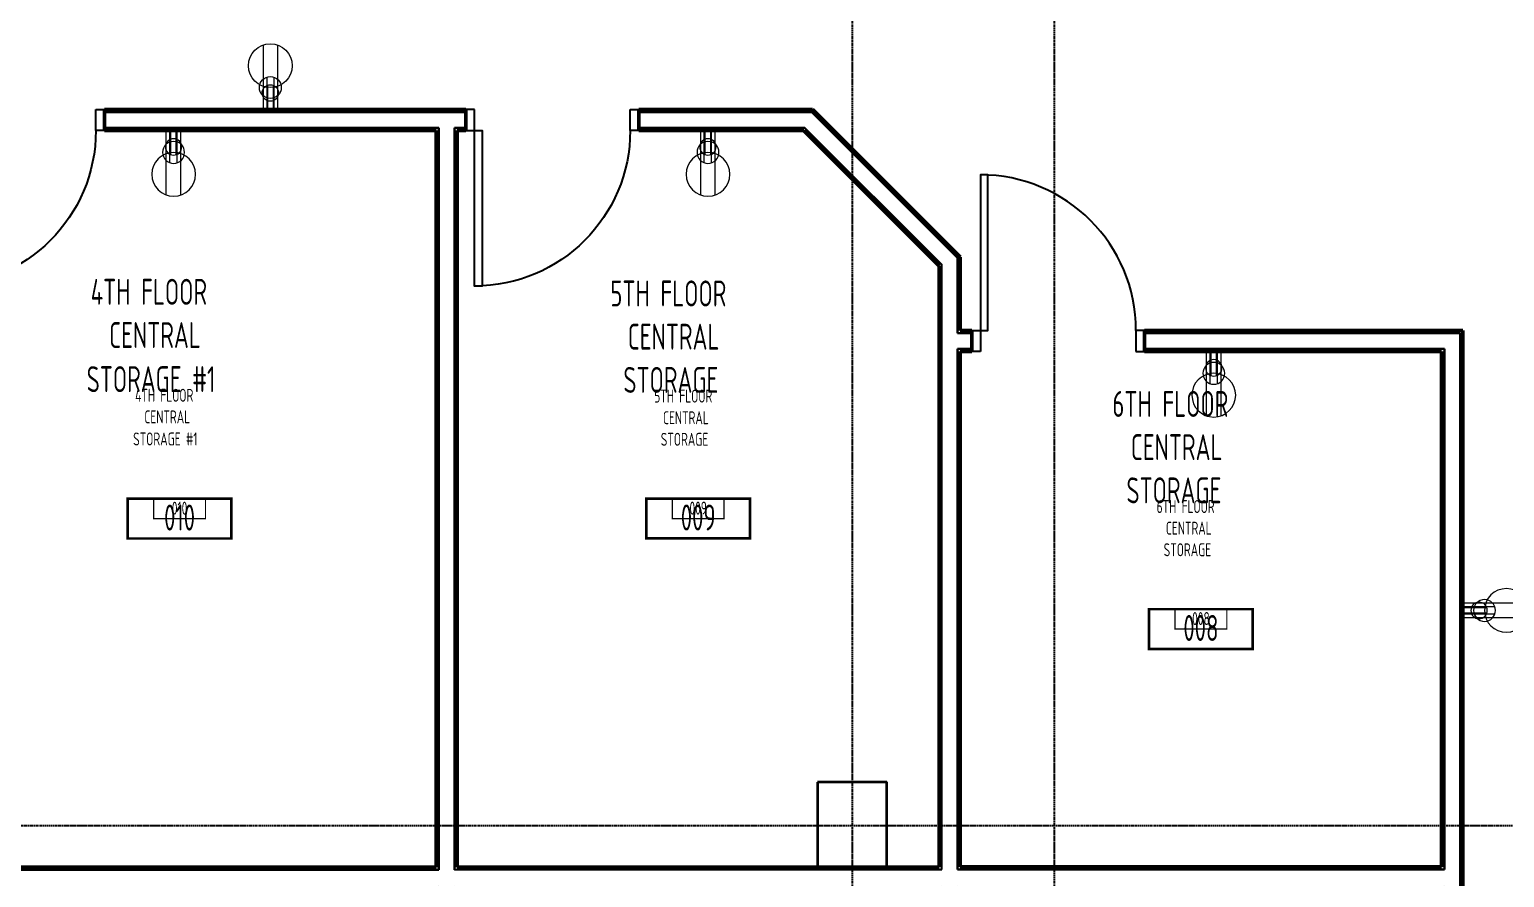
# Model space of a CAD drawing. Header units: inches. Extents: x 0 to 11244, y -13 to 5829.
# Drawn here: x 3841.2 to 4182.5, y 5329.5 to 5525.8 of the extents above; entities that cross this region are included whole.
import ezdxf
from ezdxf import colors
from ezdxf.entities.mleader import LeaderData, LeaderLine
from ezdxf.enums import TextEntityAlignment as Align
from ezdxf.math import Vec2, Vec3

# ---------------------------------------------------------------- set-up
doc = ezdxf.new("R2010")
doc.units = ezdxf.units.IN
doc.header["$LTSCALE"] = 0.375
doc.header["$MEASUREMENT"] = 0
doc.linetypes.add('DASHDOT', pattern=[1, 0.5, -0.25, 0, -0.25])
doc.linetypes.add('PHANTOM2', pattern=[1.25, 0.625, -0.125, 0.125, -0.125, 0.125, -0.125])
for name, color, linetype, lineweight in [('A-Area-Spce-Iden', 8, 'Continuous', 25), ('A-Area-Spce-Iden @ 32', 8, 'Continuous', 25), ('A-Area-Spce-Iden @ 64', 8, 'Continuous', 25), ('A-Wall', 3, 'Continuous', 50), ('E-Wall-Powr', 8, 'Continuous', 18), ('E-Wall-Powr @ 24', 8, 'Continuous', 18), ('E-Wall-Powr @ 32', 8, 'Continuous', 18), ('E-Wall-Powr @ 64', 8, 'Continuous', 18), ('S-Cols', 8, 'Continuous', 35)]:
    doc.layers.add(name, color=color, linetype=linetype, lineweight=lineweight)
for name, color, linetype in [('A-Col-Grid', 8, 'PHANTOM2'), ('A-Door', 8, 'Continuous'), ('G-ANNO-REFR-N', 8, 'Continuous'), ('S-NEW_COLUMN', 8, 'Continuous')]:
    doc.layers.add(name, color=color, linetype=linetype)
doc.styles.add("3-32'' Notes", font='ARIALN.TTF', dxfattribs={"height": 0.09375})
doc.styles.add('TPDE', font='architxt.shx', dxfattribs={"width": 0.75, "height": 0.09375})
doc.styles.add('TPDE Annotative', font='architxt.shx', dxfattribs={"width": 0.75, "height": 0.09375})
pattern_1 = [(360, (-3428.9355, -5710.221), (0.06, 6), [0.06, -6]), (10, (-3427.0155, -5710.101), (-0.9828006, 5.9192654), [0.06, -6]), (20, (-3428.0955, -5708.781), (-1.9957393, 5.658677), [0.06, -6]), (30, (-3426.7755, -5707.821), (-2.9480385, 5.2261524), [0.06, -6]), (40, (-3428.3355, -5707.461), (-3.810763, 4.634834), [0.06, -6]), (50, (-3427.8555, -5706.021), (-4.5576994, 3.9026883), [0.06, -6]), (60, (-3428.6955, -5704.941), (-5.1661524, 3.0519615), [0.06, -6]), (70, (-3426.7755, -5705.061), (-5.6176345, 2.1085024), [0.06, -6]), (80, (-3425.3355, -5704.821), (-5.8984276, 1.1009775), [0.06, -6]), (90, (-3424.6155, -5706.261), (-6, 0.06), [0.06, -6]), (100, (-3423.4155, -5706.381), (-5.9192654, -0.9828006), [0.06, -6]), (110, (-3423.4155, -5708.541), (-5.658677, -1.9957393), [0.06, -6]), (120, (-3424.4955, -5709.261), (-5.2261524, -2.9480385), [0.06, -6]), (130, (-3426.1755, -5708.901), (-4.634834, -3.810763), [0.06, -6]), (140, (-3425.0955, -5707.821), (-3.9026883, -4.5576994), [0.06, -6]), (150, (-3426.1755, -5706.741), (-3.0519615, -5.1661524), [0.06, -6]), (160, (-3423.6555, -5710.101), (-2.1085024, -5.6176345), [0.06, -6])]
pattern_2 = [(360, (-3428.9355, -5710.221), (0.06, 6), [0.06, -6]), (10, (-3427.0155, -5710.101), (-0.9828006, 5.9192654), [0.06, -6]), (20, (-3428.0955, -5708.781), (-1.9957393, 5.658677), [0.06, -6]), (30, (-3426.7755, -5707.821), (-2.9480385, 5.2261524), [0.06, -6]), (40, (-3428.3355, -5707.461), (-3.810763, 4.634834), [0.06, -6]), (50, (-3427.8555, -5706.021), (-4.5576994, 3.9026883), [0.06, -6]), (60, (-3428.6955, -5704.941), (-5.1661524, 3.0519615), [0.06, -6]), (70, (-3426.7755, -5705.061), (-5.6176345, 2.1085024), [0.06, -6]), (80, (-3425.3355, -5704.821), (-5.8984276, 1.1009775), [0.06, -6]), (90, (-3424.6155, -5706.261), (-6, 0.06), [0.06, -6]), (100, (-3423.4155, -5706.381), (-5.9192654, -0.9828006), [0.06, -6]), (110, (-3423.4155, -5708.541), (-5.658677, -1.9957393), [0.06, -6]), (120, (-3424.4955, -5709.261), (-5.2261524, -2.9480385), [0.06, -6]), (130, (-3426.1755, -5708.901), (-4.634834, -3.810763), [0.06, -6]), (140, (-3425.0955, -5707.821), (-3.9026883, -4.5576994), [0.06, -6]), (150, (-3426.1755, -5706.741), (-3.0519615, -5.1661524), [0.06, -6]), (160, (-3423.6555, -5710.101), (-2.1085024, -5.6176345), [0.06, -6])]
pattern_3 = [(360, (-3428.9355, -5710.221), (0.06, 6), [0.06, -6]), (10, (-3427.0155, -5710.101), (-0.9828006, 5.9192654), [0.06, -6]), (20, (-3428.0955, -5708.781), (-1.9957393, 5.658677), [0.06, -6]), (30, (-3426.7755, -5707.821), (-2.9480385, 5.2261524), [0.06, -6]), (40, (-3428.3355, -5707.461), (-3.810763, 4.634834), [0.06, -6]), (50, (-3427.8555, -5706.021), (-4.5576994, 3.9026883), [0.06, -6]), (60, (-3428.6955, -5704.941), (-5.1661524, 3.0519615), [0.06, -6]), (70, (-3426.7755, -5705.061), (-5.6176345, 2.1085024), [0.06, -6]), (80, (-3425.3355, -5704.821), (-5.8984276, 1.1009775), [0.06, -6]), (90, (-3424.6155, -5706.261), (-6, 0.06), [0.06, -6]), (100, (-3423.4155, -5706.381), (-5.9192654, -0.9828006), [0.06, -6]), (110, (-3423.4155, -5708.541), (-5.658677, -1.9957393), [0.06, -6]), (120, (-3424.4955, -5709.261), (-5.2261524, -2.9480385), [0.06, -6]), (130, (-3426.1755, -5708.901), (-4.634834, -3.810763), [0.06, -6]), (140, (-3425.0955, -5707.821), (-3.9026883, -4.5576994), [0.06, -6]), (150, (-3426.1755, -5706.741), (-3.0519615, -5.1661524), [0.06, -6]), (160, (-3423.6555, -5710.101), (-2.1085024, -5.6176345), [0.06, -6])]
pattern_4 = [(360, (-3428.9355, -5710.221), (0.06, 6), [0.06, -6]), (10, (-3427.0155, -5710.101), (-0.9828006, 5.9192654), [0.06, -6]), (20, (-3428.0955, -5708.781), (-1.9957393, 5.658677), [0.06, -6]), (30, (-3426.7755, -5707.821), (-2.9480385, 5.2261524), [0.06, -6]), (40, (-3428.3355, -5707.461), (-3.810763, 4.634834), [0.06, -6]), (50, (-3427.8555, -5706.021), (-4.5576994, 3.9026883), [0.06, -6]), (60, (-3428.6955, -5704.941), (-5.1661524, 3.0519615), [0.06, -6]), (70, (-3426.7755, -5705.061), (-5.6176345, 2.1085024), [0.06, -6]), (80, (-3425.3355, -5704.821), (-5.8984276, 1.1009775), [0.06, -6]), (90, (-3424.6155, -5706.261), (-6, 0.06), [0.06, -6]), (100, (-3423.4155, -5706.381), (-5.9192654, -0.9828006), [0.06, -6]), (110, (-3423.4155, -5708.541), (-5.658677, -1.9957393), [0.06, -6]), (120, (-3424.4955, -5709.261), (-5.2261524, -2.9480385), [0.06, -6]), (130, (-3426.1755, -5708.901), (-4.634834, -3.810763), [0.06, -6]), (140, (-3425.0955, -5707.821), (-3.9026883, -4.5576994), [0.06, -6]), (150, (-3426.1755, -5706.741), (-3.0519615, -5.1661524), [0.06, -6]), (160, (-3423.6555, -5710.101), (-2.1085024, -5.6176345), [0.06, -6])]
pattern_5 = [(360, (-3428.9355, -5710.221), (0.06, 6), [0.06, -6]), (10, (-3427.0155, -5710.101), (-0.9828006, 5.9192654), [0.06, -6]), (20, (-3428.0955, -5708.781), (-1.9957393, 5.658677), [0.06, -6]), (30, (-3426.7755, -5707.821), (-2.9480385, 5.2261524), [0.06, -6]), (40, (-3428.3355, -5707.461), (-3.810763, 4.634834), [0.06, -6]), (50, (-3427.8555, -5706.021), (-4.5576994, 3.9026883), [0.06, -6]), (60, (-3428.6955, -5704.941), (-5.1661524, 3.0519615), [0.06, -6]), (70, (-3426.7755, -5705.061), (-5.6176345, 2.1085024), [0.06, -6]), (80, (-3425.3355, -5704.821), (-5.8984276, 1.1009775), [0.06, -6]), (90, (-3424.6155, -5706.261), (-6, 0.06), [0.06, -6]), (100, (-3423.4155, -5706.381), (-5.9192654, -0.9828006), [0.06, -6]), (110, (-3423.4155, -5708.541), (-5.658677, -1.9957393), [0.06, -6]), (120, (-3424.4955, -5709.261), (-5.2261524, -2.9480385), [0.06, -6]), (130, (-3426.1755, -5708.901), (-4.634834, -3.810763), [0.06, -6]), (140, (-3425.0955, -5707.821), (-3.9026883, -4.5576994), [0.06, -6]), (150, (-3426.1755, -5706.741), (-3.0519615, -5.1661524), [0.06, -6]), (160, (-3423.6555, -5710.101), (-2.1085024, -5.6176345), [0.06, -6])]

# ---------------------------------------------------------------- blocks, each defined once
blk = doc.blocks.new('*U436')
at = {"linetype": 'ByBlock', "lineweight": -2}
for p, q in [((0.2328, 0.0263), (0, 0.0263)), ((0.2328, -0.0263), (0, -0.0263))]:
    blk.add_line(p, q, dxfattribs=at)
blk.add_circle((0.1582, 0), 0.0791, dxfattribs=at)
at = {"linetype": 'ByBlock', "lineweight": -2, "style": 'TPDE', "width": 0.75}
blk.add_attdef('TYPE', (0.2901, 0.0453), '', height=0.0938, dxfattribs=at)
blk = doc.blocks.new('*U483')
at = {"layer": 'E-Wall-Powr @ 24', "xscale": -24, "yscale": 24, "zscale": 24, "rotation": 180}
blk.add_blockref('*U436', (4172.81, 5391.35), dxfattribs=at)
at = {"layer": 'E-Wall-Powr @ 32', "xscale": -32, "yscale": 32, "zscale": 32, "rotation": 180}
blk.add_blockref('*U436', (4172.81, 5391.35), dxfattribs=at)
at = {"layer": 'E-Wall-Powr @ 64', "xscale": -64, "yscale": 64, "zscale": 64, "rotation": 180}
blk.add_blockref('*U436', (4172.81, 5391.35), dxfattribs=at)
blk = doc.blocks.new('*U484')
at = {"layer": 'E-Wall-Powr @ 24', "xscale": 24, "yscale": 24, "zscale": 24, "rotation": 90}
blk.add_blockref('*U436', (3896.92, 5507.29), dxfattribs=at)
at = {"layer": 'E-Wall-Powr @ 32', "xscale": 32, "yscale": 32, "zscale": 32, "rotation": 90}
blk.add_blockref('*U436', (3896.92, 5507.29), dxfattribs=at)
at = {"layer": 'E-Wall-Powr @ 64', "xscale": 64, "yscale": 64, "zscale": 64, "rotation": 90}
blk.add_blockref('*U436', (3896.92, 5507.29), dxfattribs=at)
blk = doc.blocks.new('*U487')
at = {"layer": 'E-Wall-Powr @ 24', "xscale": -24, "yscale": 24, "zscale": 24, "rotation": 90}
blk.add_blockref('*U436', (3874.54, 5502.41), dxfattribs=at)
at = {"layer": 'E-Wall-Powr @ 32', "xscale": -32, "yscale": 32, "zscale": 32, "rotation": 90}
blk.add_blockref('*U436', (3874.54, 5502.41), dxfattribs=at)
at = {"layer": 'E-Wall-Powr @ 64', "xscale": -64, "yscale": 64, "zscale": 64, "rotation": 90}
blk.add_blockref('*U436', (3874.54, 5502.41), dxfattribs=at)
blk = doc.blocks.new('*U488')
at = {"layer": 'E-Wall-Powr @ 24', "xscale": -24, "yscale": 24, "zscale": 24, "rotation": 90}
blk.add_blockref('*U436', (3998.18, 5502.41), dxfattribs=at)
at = {"layer": 'E-Wall-Powr @ 32', "xscale": -32, "yscale": 32, "zscale": 32, "rotation": 90}
blk.add_blockref('*U436', (3998.18, 5502.41), dxfattribs=at)
at = {"layer": 'E-Wall-Powr @ 64', "xscale": -64, "yscale": 64, "zscale": 64, "rotation": 90}
blk.add_blockref('*U436', (3998.18, 5502.41), dxfattribs=at)
blk = doc.blocks.new('*U491')
at = {"layer": 'E-Wall-Powr @ 24', "xscale": -24, "yscale": 24, "zscale": 24, "rotation": 90}
blk.add_blockref('*U436', (4115.22, 5451.29), dxfattribs=at)
at = {"layer": 'E-Wall-Powr @ 32', "xscale": -32, "yscale": 32, "zscale": 32, "rotation": 90}
blk.add_blockref('*U436', (4115.22, 5451.29), dxfattribs=at)
at = {"layer": 'E-Wall-Powr @ 64', "xscale": -64, "yscale": 64, "zscale": 64, "rotation": 90}
blk.add_blockref('*U436', (4115.22, 5451.29), dxfattribs=at)
blk = doc.blocks.new('T23120-00_Cellar PS Layout')
at = {"layer": 'E-Wall-Powr', "linetype": 'DASHDOT'}
for name in ['*U484', '*U487', '*U488', '*U491', '*U483']:
    blk.add_blockref(name, (0, 0), dxfattribs=at)
blk = doc.blocks.new('TPDE_Room_Smart_Tag_Basic_P')
at = {"const_width": 0.1}
blk.add_lwpolyline([(-2, -1.531), (2, -1.531), (2, 0), (-2, 0)], close=True, dxfattribs=at)
at = {"linetype": 'ByBlock', "lineweight": -2, "style": 'TPDE', "width": 0.75}
blk.add_attdef('TPDE_ROOM_INFO_OBJECTS:ROOMNAME_001', (-3.685, 0.3), '', height=1, dxfattribs=at)
blk.add_attdef('TPDE_ROOM_INFO_OBJECTS:ROOMNUMBER', text='', height=1, dxfattribs=at).set_placement((0, -1.225), align=Align.CENTER)
blk = doc.blocks.new('*U520')
at = {"layer": 'A-Area-Spce-Iden @ 32', "color": 8, "linetype": 'Continuous', "lineweight": 25}
ref = blk.add_blockref('TPDE_Room_Smart_Tag_Basic_P', (683.06, -318.7), dxfattribs=dict(at, xscale=3, yscale=3, zscale=3))
ref.add_attrib('TPDE_ROOM_INFO_OBJECTS:ROOMNAME_001', '6TH FLOOR', (672.82, -296.45), dxfattribs={"layer": '0', "linetype": 'ByBlock', "lineweight": -2, "height": 3, "style": 'TPDE Annotative', "width": 0.75})
ref.add_attrib('TPDE_ROOM_INFO_OBJECTS:ROOMNUMBER', '008', dxfattribs={"layer": '0', "linetype": 'ByBlock', "lineweight": -2, "height": 3, "style": 'TPDE Annotative', "width": 0.75}).set_placement((683.06, -322.37), align=Align.CENTER)
ref.add_attrib('TPDE_ROOM_INFO_OBJECTS:ROOMNAME_002', 'CENTRAL', (674.96, -301.45), dxfattribs={"layer": '0', "linetype": 'ByBlock', "lineweight": -2, "height": 3, "style": 'TPDE Annotative', "width": 0.75})
ref.add_attrib('TPDE_ROOM_INFO_OBJECTS:ROOMNAME_003', 'STORAGE', (674.45, -306.45), dxfattribs={"layer": '0', "linetype": 'ByBlock', "lineweight": -2, "height": 3, "style": 'TPDE Annotative', "width": 0.75})
at = {"layer": 'A-Area-Spce-Iden @ 64', "color": 8, "linetype": 'Continuous', "lineweight": 25}
ref = blk.add_blockref('TPDE_Room_Smart_Tag_Basic_P', (683.06, -318.7), dxfattribs=dict(at, xscale=6, yscale=6, zscale=6))
ref.add_attrib('TPDE_ROOM_INFO_OBJECTS:ROOMNAME_001', '6TH FLOOR', (662.58, -274.2), dxfattribs={"layer": '0', "linetype": 'ByBlock', "lineweight": -2, "height": 6, "style": 'TPDE Annotative', "width": 0.75})
ref.add_attrib('TPDE_ROOM_INFO_OBJECTS:ROOMNUMBER', '008', dxfattribs={"layer": '0', "linetype": 'ByBlock', "lineweight": -2, "height": 6, "style": 'TPDE Annotative', "width": 0.75}).set_placement((683.06, -326.05), align=Align.CENTER)
ref.add_attrib('TPDE_ROOM_INFO_OBJECTS:ROOMNAME_002', 'CENTRAL', (666.85, -284.2), dxfattribs={"layer": '0', "linetype": 'ByBlock', "lineweight": -2, "height": 6, "style": 'TPDE Annotative', "width": 0.75})
ref.add_attrib('TPDE_ROOM_INFO_OBJECTS:ROOMNAME_003', 'STORAGE', (665.84, -294.2), dxfattribs={"layer": '0', "linetype": 'ByBlock', "lineweight": -2, "height": 6, "style": 'TPDE Annotative', "width": 0.75})
blk = doc.blocks.new('*U521')
at = {"layer": 'A-Area-Spce-Iden @ 32', "color": 8, "linetype": 'Continuous', "lineweight": 25}
ref = blk.add_blockref('TPDE_Room_Smart_Tag_Basic_P', (566.74, -293.13), dxfattribs=dict(at, xscale=3, yscale=3, zscale=3))
ref.add_attrib('TPDE_ROOM_INFO_OBJECTS:ROOMNAME_001', '5TH FLOOR', (556.58, -270.89), dxfattribs={"layer": '0', "linetype": 'ByBlock', "lineweight": -2, "height": 3, "style": 'TPDE Annotative', "width": 0.75})
ref.add_attrib('TPDE_ROOM_INFO_OBJECTS:ROOMNUMBER', '009', dxfattribs={"layer": '0', "linetype": 'ByBlock', "lineweight": -2, "height": 3, "style": 'TPDE Annotative', "width": 0.75}).set_placement((566.74, -296.81), align=Align.CENTER)
ref.add_attrib('TPDE_ROOM_INFO_OBJECTS:ROOMNAME_002', 'CENTRAL', (558.6, -275.89), dxfattribs={"layer": '0', "linetype": 'ByBlock', "lineweight": -2, "height": 3, "style": 'TPDE Annotative', "width": 0.75})
ref.add_attrib('TPDE_ROOM_INFO_OBJECTS:ROOMNAME_003', 'STORAGE', (558.09, -280.89), dxfattribs={"layer": '0', "linetype": 'ByBlock', "lineweight": -2, "height": 3, "style": 'TPDE Annotative', "width": 0.75})
at = {"layer": 'A-Area-Spce-Iden @ 64', "color": 8, "linetype": 'Continuous', "lineweight": 25}
ref = blk.add_blockref('TPDE_Room_Smart_Tag_Basic_P', (566.74, -293.13), dxfattribs=dict(at, xscale=6, yscale=6, zscale=6))
ref.add_attrib('TPDE_ROOM_INFO_OBJECTS:ROOMNAME_001', '5TH FLOOR', (546.42, -248.64), dxfattribs={"layer": '0', "linetype": 'ByBlock', "lineweight": -2, "height": 6, "style": 'TPDE Annotative', "width": 0.75})
ref.add_attrib('TPDE_ROOM_INFO_OBJECTS:ROOMNUMBER', '009', dxfattribs={"layer": '0', "linetype": 'ByBlock', "lineweight": -2, "height": 6, "style": 'TPDE Annotative', "width": 0.75}).set_placement((566.74, -300.48), align=Align.CENTER)
ref.add_attrib('TPDE_ROOM_INFO_OBJECTS:ROOMNAME_002', 'CENTRAL', (550.45, -258.64), dxfattribs={"layer": '0', "linetype": 'ByBlock', "lineweight": -2, "height": 6, "style": 'TPDE Annotative', "width": 0.75})
ref.add_attrib('TPDE_ROOM_INFO_OBJECTS:ROOMNAME_003', 'STORAGE', (549.44, -268.64), dxfattribs={"layer": '0', "linetype": 'ByBlock', "lineweight": -2, "height": 6, "style": 'TPDE Annotative', "width": 0.75})
blk = doc.blocks.new('*U522')
at = {"layer": 'A-Area-Spce-Iden @ 32', "color": 8, "linetype": 'Continuous', "lineweight": 25}
ref = blk.add_blockref('TPDE_Room_Smart_Tag_Basic_P', (446.74, -293.15), dxfattribs=dict(at, xscale=3, yscale=3, zscale=3))
ref.add_attrib('TPDE_ROOM_INFO_OBJECTS:ROOMNAME_001', '4TH FLOOR', (436.46, -270.7), dxfattribs={"layer": '0', "linetype": 'ByBlock', "lineweight": -2, "height": 3, "style": 'TPDE Annotative', "width": 0.75})
ref.add_attrib('TPDE_ROOM_INFO_OBJECTS:ROOMNUMBER', '010', dxfattribs={"layer": '0', "linetype": 'ByBlock', "lineweight": -2, "height": 3, "style": 'TPDE Annotative', "width": 0.75}).set_placement((446.74, -296.82), align=Align.CENTER)
ref.add_attrib('TPDE_ROOM_INFO_OBJECTS:ROOMNAME_002', 'CENTRAL', (438.6, -275.7), dxfattribs={"layer": '0', "linetype": 'ByBlock', "lineweight": -2, "height": 3, "style": 'TPDE Annotative', "width": 0.75})
ref.add_attrib('TPDE_ROOM_INFO_OBJECTS:ROOMNAME_003', 'STORAGE #1', (436, -280.81), dxfattribs={"layer": '0', "linetype": 'ByBlock', "lineweight": -2, "height": 3, "style": 'TPDE Annotative', "width": 0.75})
at = {"layer": 'A-Area-Spce-Iden @ 64', "color": 8, "linetype": 'Continuous', "lineweight": 25}
ref = blk.add_blockref('TPDE_Room_Smart_Tag_Basic_P', (446.74, -293.15), dxfattribs=dict(at, xscale=6, yscale=6, zscale=6))
ref.add_attrib('TPDE_ROOM_INFO_OBJECTS:ROOMNAME_001', '4TH FLOOR', (426.18, -248.26), dxfattribs={"layer": '0', "linetype": 'ByBlock', "lineweight": -2, "height": 6, "style": 'TPDE Annotative', "width": 0.75})
ref.add_attrib('TPDE_ROOM_INFO_OBJECTS:ROOMNUMBER', '010', dxfattribs={"layer": '0', "linetype": 'ByBlock', "lineweight": -2, "height": 6, "style": 'TPDE Annotative', "width": 0.75}).set_placement((446.74, -300.5), align=Align.CENTER)
ref.add_attrib('TPDE_ROOM_INFO_OBJECTS:ROOMNAME_002', 'CENTRAL', (430.45, -258.26), dxfattribs={"layer": '0', "linetype": 'ByBlock', "lineweight": -2, "height": 6, "style": 'TPDE Annotative', "width": 0.75})
ref.add_attrib('TPDE_ROOM_INFO_OBJECTS:ROOMNAME_003', 'STORAGE #1', (425.25, -268.47), dxfattribs={"layer": '0', "linetype": 'ByBlock', "lineweight": -2, "height": 6, "style": 'TPDE Annotative', "width": 0.75})
blk = doc.blocks.new('A$C7a236a31')
at = {"layer": 'A-Wall', "linetype": 'Continuous', "lineweight": 18}
h = blk.add_hatch(dxfattribs=at)
h.set_pattern_fill('GENERAL_TEXTURE', color=8, scale=6, style=0, pattern_type=2)
h.set_pattern_definition(pattern_1)
h.paths.add_polyline_path([(592.94, -203.68), (593.2, -203.05), (553, -203.05), (553, -203.68)], flags=0)
h.paths.add_polyline_path([(513, -203.68), (513, -203.05), (506.13, -203.05), (506.13, -203.68)], flags=0)
h.paths.add_polyline_path([(506.13, -203.05), (429.36, -203.05), (429.36, -203.68), (506.13, -203.68)], flags=0)
h.paths.add_polyline_path([(389.36, -203.68), (389.36, -203.05), (382.49, -203.05), (383.11, -203.68)], flags=0)
h = blk.add_hatch(dxfattribs=at)
h.set_pattern_fill('GENERAL_TEXTURE', color=8, scale=6, style=0, pattern_type=2)
h.set_pattern_definition(pattern_5)
h.paths.add_polyline_path([(626.74, -237.47), (627.36, -237.21), (593.2, -203.05), (592.94, -203.68)], flags=0)
h = blk.add_hatch(dxfattribs=at)
h.set_pattern_fill('GENERAL_TEXTURE', color=8, scale=6, style=0, pattern_type=2)
h.set_pattern_definition(pattern_1)
h.paths.add_polyline_path([(591.18, -207.93), (591.44, -207.3), (553, -207.3), (553, -207.93)], flags=0)
h.paths.add_polyline_path([(513, -207.93), (513, -207.3), (510.38, -207.3), (511, -207.93)], flags=0)
h.paths.add_polyline_path([(506.13, -207.93), (506.75, -207.3), (429.36, -207.3), (429.36, -207.93)], flags=0)
h.paths.add_polyline_path([(389.36, -207.93), (389.36, -207.3), (386.74, -207.3), (387.36, -207.93)], flags=0)
h = blk.add_hatch(dxfattribs=at)
h.set_pattern_fill('GENERAL_TEXTURE', color=8, scale=6, style=0, pattern_type=2)
h.set_pattern_definition(pattern_3)
h.paths.add_polyline_path([(506.13, -562.85), (506.75, -563.47), (506.75, -382.62), (506.13, -383.24)], flags=0)
h.paths.add_polyline_path([(506.13, -378.37), (506.75, -378.99), (506.75, -207.3), (506.13, -207.93)], flags=0)
h = blk.add_hatch(dxfattribs=at)
h.set_pattern_fill('GENERAL_TEXTURE', color=8, scale=6, style=0, pattern_type=2)
h.set_pattern_definition(pattern_3)
h.paths.add_polyline_path([(511, -562.85), (511, -383.24), (510.38, -382.62), (510.38, -563.47)], flags=0)
h.paths.add_polyline_path([(511, -378.37), (511, -207.93), (510.38, -207.3), (510.38, -378.99)], flags=0)
h = blk.add_hatch(dxfattribs=at)
h.set_pattern_fill('GENERAL_TEXTURE', color=8, scale=6, style=0, pattern_type=2)
h.set_pattern_definition(pattern_5)
h.paths.add_polyline_path([(622.49, -239.23), (623.11, -238.97), (591.44, -207.3), (591.18, -207.93)], flags=0)
h = blk.add_hatch(dxfattribs=at)
h.set_pattern_fill('GENERAL_TEXTURE', color=8, scale=6, style=0, pattern_type=2)
h.set_pattern_definition(pattern_4)
h.paths.add_polyline_path([(627.36, -562.85), (627.36, -383.21), (626.74, -382.59), (626.74, -563.47)], flags=0)
h.paths.add_polyline_path([(627.36, -378.34), (627.36, -259.06), (626.74, -258.43), (626.74, -378.96)], flags=0)
h.paths.add_polyline_path([(627.36, -254.18), (627.36, -237.21), (626.74, -237.47), (626.74, -254.81)], flags=0)
h = blk.add_hatch(dxfattribs=at)
h.set_pattern_fill('GENERAL_TEXTURE', color=8, scale=6, style=0, pattern_type=2)
h.set_pattern_definition(pattern_4)
h.paths.add_polyline_path([(622.49, -562.85), (623.11, -563.47), (623.11, -382.59), (622.49, -383.21)], flags=0)
h.paths.add_polyline_path([(622.49, -378.34), (623.11, -378.96), (623.11, -259.06), (622.49, -259.06)], flags=0)
h.paths.add_polyline_path([(622.49, -259.06), (623.11, -259.06), (623.11, -238.97), (622.49, -239.23)], flags=0)
h = blk.add_hatch(dxfattribs=at)
h.set_pattern_fill('GENERAL_TEXTURE', color=8, scale=6, style=0, pattern_type=2)
h.set_pattern_definition(pattern_1)
h.paths.add_polyline_path([(743.64, -254.18), (670.04, -254.18), (670.04, -254.81), (743.01, -254.81)], flags=0)
h.paths.add_polyline_path([(630.04, -254.81), (630.04, -254.18), (627.36, -254.18), (626.74, -254.81)], flags=0)
h = blk.add_hatch(dxfattribs=at)
h.set_pattern_fill('GENERAL_TEXTURE', color=8, scale=6, angle=-360, style=0, pattern_type=2)
h.set_pattern_definition(pattern_2)
h.paths.add_polyline_path([(743.64, -254.18), (743.01, -254.81), (743.01, -383.18), (743.64, -383.18)], flags=0)
h.paths.add_polyline_path([(743.64, -383.18), (743.01, -383.18), (743.01, -388.19), (743.64, -388.19)], flags=0)
h.paths.add_polyline_path([(743.64, -464.19), (743.01, -464.19), (743.01, -471.57), (743.64, -471.85)], flags=0)
h = blk.add_hatch(dxfattribs=at)
h.set_pattern_fill('GENERAL_TEXTURE', color=8, scale=6, style=0, pattern_type=2)
h.set_pattern_definition(pattern_1)
h.paths.add_polyline_path([(738.76, -259.06), (739.39, -258.43), (670.04, -258.43), (670.04, -259.06)], flags=0)
h.paths.add_polyline_path([(630.04, -259.06), (630.04, -258.43), (626.74, -258.43), (627.36, -259.06)], flags=0)
h = blk.add_hatch(dxfattribs=at)
h.set_pattern_fill('GENERAL_TEXTURE', color=8, scale=6, angle=-360, style=0, pattern_type=2)
h.set_pattern_definition(pattern_2)
h.paths.add_polyline_path([(738.76, -259.06), (738.76, -378.31), (739.39, -378.93), (739.39, -258.43)], flags=0)
h.paths.add_polyline_path([(738.76, -383.18), (738.76, -388.19), (739.39, -388.19), (739.39, -382.56)], flags=0)
h.paths.add_polyline_path([(739.39, -464.19), (738.76, -464.19), (738.76, -469.67), (739.39, -469.95)], flags=0)
h = blk.add_hatch(dxfattribs=at)
h.set_pattern_fill('GENERAL_TEXTURE', color=8, scale=6, angle=-360, style=0, pattern_type=2)
h.set_pattern_definition([(1e-14, (-3428.9355, -5710.221), (0.06, 6), [0.06, -6]), (10, (-3427.0155, -5710.101), (-0.9828006, 5.9192654), [0.06, -6]), (20, (-3428.0955, -5708.781), (-1.9957393, 5.658677), [0.06, -6]), (30, (-3426.7755, -5707.821), (-2.9480385, 5.2261524), [0.06, -6]), (40, (-3428.3355, -5707.461), (-3.810763, 4.634834), [0.06, -6]), (50, (-3427.8555, -5706.021), (-4.5576994, 3.9026883), [0.06, -6]), (60, (-3428.6955, -5704.941), (-5.1661524, 3.0519615), [0.06, -6]), (70, (-3426.7755, -5705.061), (-5.6176345, 2.1085024), [0.06, -6]), (80, (-3425.3355, -5704.821), (-5.8984276, 1.1009775), [0.06, -6]), (90, (-3424.6155, -5706.261), (-6, 0.06), [0.06, -6]), (100, (-3423.4155, -5706.381), (-5.9192654, -0.9828006), [0.06, -6]), (110, (-3423.4155, -5708.541), (-5.658677, -1.9957393), [0.06, -6]), (120, (-3424.4955, -5709.261), (-5.2261524, -2.9480385), [0.06, -6]), (130, (-3426.1755, -5708.901), (-4.634834, -3.810763), [0.06, -6]), (140, (-3425.0955, -5707.821), (-3.9026883, -4.5576994), [0.06, -6]), (150, (-3426.1755, -5706.741), (-3.0519615, -5.1661524), [0.06, -6]), (160, (-3423.6555, -5710.101), (-2.1085024, -5.6176345), [0.06, -6])])
h.paths.add_polyline_path([(506.13, -378.37), (387.36, -378.4), (386.74, -379.03), (506.75, -378.99)], flags=0)
h.paths.add_polyline_path([(738.76, -378.31), (627.36, -378.34), (626.74, -378.96), (739.39, -378.93)], flags=0)
h.paths.add_polyline_path([(622.49, -378.34), (511, -378.37), (510.38, -378.99), (623.11, -378.96)], flags=0)
at = {"layer": 'A-Col-Grid', "color": 8}
for p, q in [((602.36, 118.3), (602.36, -1005.1)), ((602.36, 118.3), (602.36, -1005.1)), ((602.36, 118.3), (602.36, -1005.1)), ((649.14, 118.3), (649.14, -1005.1)), ((-64.35, -368.74), (836.23, -368.74))]:
    blk.add_line(p, q, dxfattribs=at)
at = {"layer": 'A-Door', "color": 8, "linetype": 'Continuous', "lineweight": -3}
for points in [[(427.36, -203.05), (429.36, -203.05), (429.36, -207.93), (427.36, -207.93)], [(515, -203.05), (513, -203.05), (513, -207.93), (515, -207.93)], [(551, -203.05), (553, -203.05), (553, -207.93), (551, -207.93)], [(515, -207.93), (516.75, -207.93), (516.75, -243.93), (515, -243.93)], [(632.04, -254.18), (633.79, -254.18), (633.79, -218.18), (632.04, -218.18)], [(632.04, -259.06), (630.04, -259.06), (630.04, -254.18), (632.04, -254.18)], [(668.04, -259.06), (670.04, -259.06), (670.04, -254.18), (668.04, -254.18)]]:
    blk.add_lwpolyline(points, close=True, dxfattribs=at)
at = {"layer": 'A-Door', "color": 8, "linetype": 'Continuous', "lineweight": -3, "extrusion": (0, 0, -1)}
for centre in [(-391.36, -207.93), (-515, -207.93)]:
    blk.add_arc(centre, 36, 180, 270, dxfattribs=at)
at = {"layer": 'A-Door', "color": 8, "linetype": 'Continuous', "lineweight": -3}
blk.add_arc((632.04, -254.18), 36, 0, 90, dxfattribs=at)
at = {"layer": 'A-Wall', "color": 8, "linetype": 'Continuous', "lineweight": 50}
for p, q in [((513, -203.05), (429.36, -203.05)), ((429.36, -203.05), (429.36, -207.93)), ((513, -207.93), (513, -203.05)), ((593.2, -203.05), (553, -203.05)), ((553, -203.05), (553, -207.93)), ((627.36, -237.21), (593.2, -203.05)), ((429.36, -207.93), (506.13, -207.93)), ((506.13, -207.93), (506.13, -378.37)), ((511, -378.37), (511, -207.93)), ((511, -207.93), (513, -207.93)), ((553, -207.93), (591.18, -207.93)), ((591.18, -207.93), (622.49, -239.23)), ((627.36, -254.18), (627.36, -237.21)), ((622.49, -239.23), (622.49, -378.34)), ((630.04, -254.18), (627.36, -254.18)), ((630.04, -259.06), (630.04, -254.18)), ((743.64, -254.18), (670.04, -254.18)), ((670.04, -254.18), (670.04, -259.06)), ((743.64, -388.19), (743.64, -254.18)), ((627.36, -259.06), (630.04, -259.06)), ((627.36, -378.34), (627.36, -259.06)), ((670.04, -259.06), (738.76, -259.06)), ((738.76, -259.06), (738.76, -378.31)), ((506.13, -378.37), (387.36, -378.4)), ((622.49, -378.34), (511, -378.37)), ((738.76, -378.31), (627.36, -378.34))]:
    blk.add_line(p, q, dxfattribs=at)
at = {"layer": 'A-Wall', "color": 8, "linetype": 'Continuous', "lineweight": 25}
for p, q in [((429.36, -203.68), (513, -203.68)), ((429.36, -203.68), (513, -203.68)), ((553, -203.68), (592.94, -203.68)), ((592.94, -203.68), (553, -203.68)), ((592.94, -203.68), (626.74, -237.47)), ((626.74, -237.47), (592.94, -203.68)), ((429.36, -207.3), (506.75, -207.3)), ((506.75, -207.3), (429.36, -207.3)), ((506.75, -207.3), (506.75, -378.99)), ((506.75, -378.99), (506.75, -207.3)), ((510.38, -207.3), (510.38, -378.99)), ((510.38, -378.99), (510.38, -207.3)), ((510.38, -207.3), (513, -207.3)), ((513, -207.3), (510.38, -207.3)), ((553, -207.3), (591.44, -207.3)), ((591.44, -207.3), (553, -207.3)), ((591.44, -207.3), (623.11, -238.97)), ((623.11, -238.97), (591.44, -207.3)), ((626.74, -237.47), (626.74, -254.81)), ((626.74, -254.81), (626.74, -237.47)), ((623.11, -378.96), (623.11, -238.97)), ((623.11, -378.96), (623.11, -238.97)), ((626.74, -254.81), (630.04, -254.81)), ((630.04, -254.81), (626.74, -254.81)), ((670.04, -254.81), (743.01, -254.81)), ((743.01, -254.81), (670.04, -254.81)), ((743.01, -388.19), (743.01, -254.81)), ((743.01, -388.19), (743.01, -254.81)), ((626.74, -258.43), (630.04, -258.43)), ((630.04, -258.43), (626.74, -258.43)), ((626.74, -258.43), (626.74, -378.96)), ((626.74, -378.96), (626.74, -258.43)), ((670.04, -258.43), (739.39, -258.43)), ((739.39, -258.43), (670.04, -258.43)), ((739.39, -378.93), (739.39, -258.43)), ((739.39, -258.43), (739.39, -378.93)), ((386.74, -379.03), (506.75, -378.99)), ((506.75, -378.99), (386.74, -379.03)), ((510.38, -378.99), (623.11, -378.96)), ((623.11, -378.96), (510.38, -378.99)), ((626.74, -378.96), (739.39, -378.93)), ((739.39, -378.93), (626.74, -378.96))]:
    blk.add_line(p, q, dxfattribs=at)
at = {"layer": 'S-Cols', "color": 8, "linetype": 'Continuous', "lineweight": 35}
for p, q in [((594.36, -358.74), (594.36, -378.74)), ((610.36, -358.74), (594.36, -358.74)), ((610.36, -378.74), (610.36, -358.74)), ((594.36, -378.74), (610.36, -378.74))]:
    blk.add_line(p, q, dxfattribs=at)
at = {"layer": 'S-NEW_COLUMN', "color": 8, "ltscale": 48}
blk.add_lwpolyline([(594.36, -358.74), (610.36, -358.74), (610.36, -378.74), (594.36, -378.74)], close=True, dxfattribs=at)
at = {"color": 8}
blk.add_blockref('T23120-00_Cellar PS Layout', (-3429.18, -5710.34), dxfattribs=at)
at = {"layer": 'A-Area-Spce-Iden', "linetype": 'DASHDOT'}
for name in ['*U522', '*U521', '*U520']:
    blk.add_blockref(name, (0, 0), dxfattribs=at)

msp = doc.modelspace()

# ---------------------------------------------------------------- block references
at = {"layer": 'G-ANNO-REFR-N'}
msp.add_blockref('A$C7a236a31', (3429.18, 5710.34), dxfattribs=at)

# ---------------------------------------------------------------- next in the draw order: leaders
ml = msp.add_multileader_mtext('Standard')
ml.set_content('FD-1', color=2, style="3-32'' Notes")
ml.set_leader_properties(color=1, linetype='ByLayer', lineweight=-1)
ml.build(insert=Vec2(0, 0))
ml.multileader.update_dxf_attribs({"text_right_attachment_type": 3, "dogleg_length": 0.125, "arrow_head_size": 3, "scale": 48})
ctx = ml.context
ctx.base_point, ctx.scale, ctx.char_height, ctx.arrow_head_size, ctx.landing_gap_size, ctx.plane_origin = Vec3(4263.19, 5337.04), 48, 4.5, 3, 4.32, Vec3(4363.71, 5357.88)
ctx.right_attachment, ctx.text_align_type = 3, 2
notes = []
notes.append((ctx, [(0, (0, 0, 0), (0, 0), (1, 0), 1, [])]))
ctx.mtext.insert, ctx.mtext.alignment, ctx.mtext.flow_direction = Vec3(4277.58, 5339.29), 3, 5
for ctx, leaders in notes:
    for number, flags, end, landing, length, lines in leaders:
        leader = LeaderData()
        leader.index, (leader.has_last_leader_line, leader.has_dogleg_vector, leader.attachment_direction) = number, flags
        leader.last_leader_point, leader.dogleg_vector, leader.dogleg_length = Vec3(end), Vec3(landing), length
        for number, points, colour, breaks in lines:
            line = LeaderLine()
            line.index, line.vertices, line.color, line.breaks = number, Vec3.list(points), colors.encode_raw_color(colour), breaks
            leader.lines.append(line)
        ctx.leaders.append(leader)

doc.saveas('drawing.dxf')
